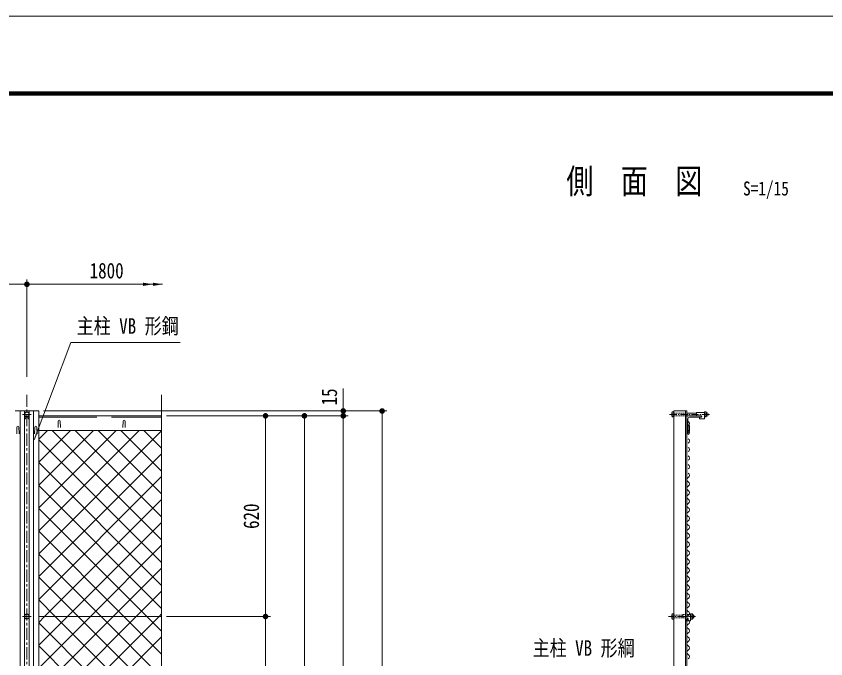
# Model space of a CAD drawing. Units: millimetres, scale not verified. Extents: x -4455 to 4455, y -3150 to 3150.
# Drawn here: x -1349 to 1152, y 1165 to 3150 of the extents above; entities that cross this region are included whole.
import ezdxf
from ezdxf.enums import TextEntityAlignment as Align

# ---------------------------------------------------------------- set-up
doc = ezdxf.new("R2010")
doc.units = ezdxf.units.MM
doc.header["$LTSCALE"] = 30
for name, pattern in [('DASHED', [7.5, 6, -1.5]), ('USER1', [2, 1.25, -0.25, 0.25, -0.25]), ('USER2', [0.1875, 0.125, -0.0625]), ('USER3', [4, 2.5, -0.5, 0.5, -0.5]), ('USER4', [1.125, 0.75, -0.125, 0.125, -0.125])]:
    doc.linetypes.add(name, pattern=pattern)
for name, color, linetype, lineweight in [('0-0_D-STR-TXT', 3, 'Continuous', 13), ('0-1_D-STR2', 2, 'Continuous', 13), ('0-2_D-STR1', 1, 'Continuous', 18), ('0-3_D-STR-DIM', 1, 'Continuous', 13), ('0-4_D-BMK', 2, 'USER4', 13), ('0-5_8部品', 7, 'Continuous', 9), ('0-6_D-STR3', 3, 'Continuous', 13), ('0-A_SUNPOU', 1, 'Continuous', 18), ('0-B_7詳細', 3, 'Continuous', 18), ('0-D_1部材', 7, 'Continuous', 9), ('1-0_D-TTL', 7, 'Continuous', 9)]:
    doc.layers.add(name, color=color, linetype=linetype, lineweight=lineweight)
doc.layers.add('0-8_D-TTL-TXT', color=7, linetype='Continuous')
doc.styles.add('ＭＳ ゴシック', font='')
doc.styles.get('ＭＳ ゴシック').set_extended_font_data('MS Gothic')

# ---------------------------------------------------------------- blocks, each defined once
blk = doc.blocks.new('M1')
at = {"layer": '0-A_SUNPOU'}
blk.add_line((-7.5, 0), (-57.86, 0), dxfattribs=at)
for points in [[(0, 0), (-7.5, 0), (-7.44, 0.94)], [(0, 0), (-7.44, -0.94), (-7.5, 0)], [(0, 0), (-7.44, 0.94), (-7.26, 1.87)], [(0, 0), (-7.26, -1.87), (-7.44, -0.94)], [(0, 0), (-7.26, 1.87), (-6.97, 2.76)], [(0, 0), (-6.97, -2.76), (-7.26, -1.87)], [(0, 0), (-6.97, 2.76), (-6.57, 3.61)], [(0, 0), (-6.57, -3.61), (-6.97, -2.76)], [(0, 0), (-6.57, 3.61), (-6.07, 4.41)], [(0, 0), (-6.07, -4.41), (-6.57, -3.61)], [(0, 0), (-6.07, 4.41), (-5.47, 5.13)], [(0, 0), (-5.47, -5.13), (-6.07, -4.41)], [(0, 0), (-5.47, 5.13), (-4.78, 5.78)], [(0, 0), (-4.78, -5.78), (-5.47, -5.13)], [(0, 0), (-4.78, 5.78), (-4.02, 6.33)], [(0, 0), (-4.02, -6.33), (-4.78, -5.78)], [(0, 0), (-4.02, 6.33), (-3.19, 6.79)], [(0, 0), (-3.19, -6.79), (-4.02, -6.33)], [(0, 0), (-3.19, 6.79), (-2.32, 7.13)], [(0, 0), (-2.32, -7.13), (-3.19, -6.79)], [(0, 0), (-2.32, 7.13), (-1.41, 7.37)], [(0, 0), (-1.41, -7.37), (-2.32, -7.13)], [(0, 0), (-1.41, 7.37), (-0.47, 7.49)], [(0, 0), (-0.47, -7.49), (-1.41, -7.37)], [(0, 0), (-0.47, 7.49), (0.47, 7.49)], [(0, 0), (0.47, -7.49), (-0.47, -7.49)], [(0, 0), (0.47, 7.49), (1.41, 7.37)], [(0, 0), (1.41, 7.37), (2.32, 7.13)], [(0, 0), (2.32, 7.13), (3.19, 6.79)], [(0, 0), (3.19, 6.79), (4.02, 6.33)], [(0, 0), (4.02, 6.33), (4.78, 5.78)], [(0, 0), (4.78, 5.78), (5.47, 5.13)], [(0, 0), (5.47, 5.13), (6.07, 4.41)], [(0, 0), (6.07, 4.41), (6.57, 3.61)], [(0, 0), (6.57, 3.61), (6.97, 2.76)], [(0, 0), (6.97, 2.76), (7.26, 1.87)], [(0, 0), (7.26, 1.87), (7.44, 0.94)], [(0, 0), (7.44, 0.94), (7.5, 0)], [(0, 0), (1.41, -7.37), (0.47, -7.49)], [(0, 0), (2.32, -7.13), (1.41, -7.37)], [(0, 0), (3.19, -6.79), (2.32, -7.13)], [(0, 0), (4.02, -6.33), (3.19, -6.79)], [(0, 0), (4.78, -5.78), (4.02, -6.33)], [(0, 0), (5.47, -5.13), (4.78, -5.78)], [(0, 0), (6.07, -4.41), (5.47, -5.13)], [(0, 0), (6.57, -3.61), (6.07, -4.41)], [(0, 0), (6.97, -2.76), (6.57, -3.61)], [(0, 0), (7.26, -1.87), (6.97, -2.76)], [(0, 0), (7.44, -0.94), (7.26, -1.87)], [(0, 0), (7.5, 0), (7.44, -0.94)]]:
    blk.add_solid(points, dxfattribs=at)

msp = doc.modelspace()

# ---------------------------------------------------------------- linework, layer by layer
at = {"layer": '0-0_D-STR-TXT', "color": 7, "lineweight": 9}
msp.add_lwpolyline([(-842.67, 2141.84), (-1179.49, 2141.84), (-1293.12, 1841.1)], dxfattribs=at)
at = {"layer": '0-0_D-STR-TXT', "color": 7}
msp.add_solid([(-1293.93, 1838.95), (-1287.34, 1873.34), (-1276.13, 1869.1)], dxfattribs=at)
at = {"layer": '0-1_D-STR2'}
for p, q in [((-1352.14, 1930.55), (-1279.14, 1930.55)), ((-1279.14, 1843.12), (-1251.71, 1870.55)), ((-1279.14, 1772.41), (-1181, 1870.55)), ((-1279.14, 1701.7), (-1110.29, 1870.55)), ((-1279.14, 1630.99), (-1039.58, 1870.55)), ((-1279.14, 1560.28), (-968.87, 1870.55)), ((-1279.14, 1489.57), (-899.48, 1869.23)), ((-899.48, 1532.76), (-1237.27, 1870.55)), ((-899.48, 1603.47), (-1166.56, 1870.55)), ((-899.48, 1674.18), (-1095.85, 1870.55)), ((-899.48, 1744.89), (-1025.14, 1870.55)), ((-899.48, 1815.6), (-954.43, 1870.55)), ((-899.48, 1462.05), (-1279.14, 1841.7)), ((-1279.14, 1418.86), (-899.48, 1798.52)), ((-899.48, 1391.34), (-1279.14, 1770.99)), ((-1279.14, 1348.15), (-899.48, 1727.81)), ((-899.48, 1320.63), (-1279.14, 1700.28)), ((-1261.02, 1295.55), (-899.48, 1657.1)), ((-945.11, 1295.55), (-1279.14, 1629.57)), ((-1190.31, 1295.55), (-899.48, 1586.38)), ((-1015.83, 1295.55), (-1279.14, 1558.86)), ((-1119.6, 1295.55), (-899.48, 1515.67)), ((-1086.54, 1295.55), (-1279.14, 1488.15)), ((-1048.89, 1295.55), (-899.48, 1444.96)), ((-1157.25, 1295.55), (-1279.14, 1417.44)), ((-978.18, 1295.55), (-899.48, 1374.25)), ((-1227.96, 1295.55), (-1279.14, 1346.73)), ((-907.47, 1295.55), (-899.48, 1303.54)), ((-1279.14, 1277.44), (-1261.02, 1295.55)), ((-1279.14, 1206.73), (-1190.31, 1295.55)), ((-1279.14, 1136.01), (-1119.6, 1295.55)), ((-1279.14, 1065.3), (-1048.89, 1295.55)), ((-1279.14, 994.59), (-978.18, 1295.55)), ((-1279.14, 923.88), (-907.47, 1295.55)), ((-899.48, 896.36), (-1279.14, 1276.02)), ((-899.48, 967.07), (-1227.96, 1295.55)), ((-899.48, 1037.78), (-1157.25, 1295.55)), ((-899.48, 1108.49), (-1086.54, 1295.55)), ((-899.48, 1179.2), (-1015.83, 1295.55)), ((-899.48, 1249.92), (-945.11, 1295.55)), ((-1279.14, 853.17), (-899.48, 1232.83)), ((-899.48, 825.65), (-1279.14, 1205.31))]:
    msp.add_line(p, q, dxfattribs=at)
at = {"layer": '0-1_D-STR2', "color": 7, "lineweight": 9}
msp.add_line((-1279.14, 1295.55), (-899.48, 1295.55), dxfattribs=at)
at = {"layer": '0-1_D-STR2'}
for centre, start, end in [((722.56, 1891.59), 298.07249, 61.92751), ((722.56, 1864.92), 298.07249, 61.92751), ((722.56, 1838.25), 298.07249, 61.92751), ((722.56, 1811.59), 298.07249, 61.92751), ((722.56, 1784.92), 298.07249, 61.92751), ((722.56, 1758.25), 298.07249, 61.92751), ((722.56, 1731.59), 298.07249, 61.92751), ((729.67, 1718.25), 118.07249, 241.92751), ((722.56, 1704.92), 298.07249, 61.92751), ((729.67, 1691.59), 118.07249, 241.92751), ((722.56, 1678.25), 298.07249, 61.92751), ((729.67, 1664.92), 118.07249, 241.92751), ((722.56, 1651.59), 298.07249, 61.92751), ((729.67, 1638.25), 118.07249, 241.92751), ((722.56, 1624.92), 298.07249, 61.92751), ((729.67, 1611.59), 118.07249, 241.92751), ((722.56, 1598.25), 298.07249, 61.92751), ((729.67, 1584.92), 118.07249, 241.92751), ((722.56, 1571.59), 298.07249, 61.92751), ((729.67, 1558.25), 118.07249, 241.92751), ((722.56, 1544.92), 298.07249, 61.92751), ((729.67, 1531.59), 118.07249, 241.92751), ((729.67, 1504.92), 118.07249, 241.92751), ((722.56, 1518.25), 298.07249, 61.92751), ((729.67, 1478.25), 118.07249, 241.92751), ((722.56, 1491.59), 298.07249, 61.92751), ((729.67, 1451.59), 118.07249, 241.92751), ((722.56, 1464.92), 298.07249, 61.92751), ((729.67, 1424.92), 118.07249, 241.92751), ((722.56, 1438.25), 298.07249, 61.92751), ((729.67, 1398.25), 118.07249, 241.92751), ((722.56, 1411.59), 298.07249, 61.92751), ((729.67, 1371.59), 118.07249, 241.92751), ((722.56, 1384.92), 298.07249, 61.92751), ((729.67, 1344.92), 118.07249, 241.92751), ((722.56, 1358.25), 298.07249, 61.92751), ((722.56, 1331.59), 298.07249, 61.92751), ((729.67, 1318.25), 118.07249, 241.92751), ((722.56, 1304.92), 298.07249, 61.92751), ((729.67, 1291.59), 118.07249, 241.92751), ((722.56, 1278.25), 298.07249, 61.92751), ((729.67, 1264.92), 118.07249, 241.92751), ((722.56, 1251.59), 298.07249, 61.92751), ((729.67, 1238.25), 118.07249, 241.92751), ((722.56, 1224.92), 298.07249, 61.92751), ((729.67, 1211.59), 118.07249, 241.92751), ((722.56, 1198.25), 298.07249, 61.92751), ((729.67, 1184.92), 118.07249, 241.92751), ((722.56, 1171.59), 298.07249, 61.92751)]:
    msp.add_arc(centre, 7.56, start, end, dxfattribs=at)
at = {"layer": '0-2_D-STR1'}
for p, q in [((-1336.12, 1930.55), (-1336.13, -889.45)), ((-1322.64, 1930.55), (-1322.64, -889.45)), ((-1308.64, 1930.55), (-1308.64, -889.45)), ((-1295.14, 1930.55), (-1295.14, -889.45)), ((-1279.14, 1930.55), (-1279.14, -889.45)), ((681.91, 1930.55), (681.91, -889.45)), ((681.91, 1930.55), (721.91, 1930.55)), ((718.41, 1930.55), (718.41, -889.45)), ((721.91, 1930.55), (721.91, -889.45)), ((-1279.14, 1915.55), (-899.48, 1915.55)), ((721.91, 1870.55), (721.91, 1910.55)), ((725.91, 1872.55), (725.91, 1906.55)), ((729.41, 1915.55), (759.41, 1915.55)), ((730.91, 1911.55), (764.91, 1911.55)), ((766.91, 1915.55), (766.91, 1913.55)), ((-1347.15, 1860.4), (-1346.4, 1880.9)), ((-1339.65, 1860.4), (-1340.4, 1880.9)), ((-1291.62, 1860.4), (-1290.87, 1880.9)), ((-1284.12, 1860.4), (-1284.87, 1880.9)), ((-1219.39, 1879.05), (-1218.64, 1899.55)), ((-1211.89, 1879.05), (-1212.64, 1899.55)), ((-1019.39, 1879.05), (-1018.64, 1899.55)), ((-1011.89, 1879.05), (-1012.64, 1899.55)), ((726.65, 1884.6), (726.65, 1870.76)), ((730.65, 1884.6), (726.65, 1884.6)), ((730.65, 1884.6), (730.65, 1869.52)), ((-1279.14, 1870.55), (-899.48, 1870.55)), ((721.91, 1865.04), (726.65, 1870.76)), ((721.91, 1870.55), (723.91, 1870.55)), ((721.97, 1859.03), (730.65, 1869.52))]:
    msp.add_line(p, q, dxfattribs=at)
at = {"layer": '0-2_D-STR1', "linetype": 'DASHED'}
msp.add_line((-1279.14, 1911.55), (-899.48, 1911.55), dxfattribs=at)
at = {"layer": '0-2_D-STR1'}
for centre, radius, start, end in [((-1215.64, 1899.55), 3, 0, 180), ((-1015.64, 1899.55), 3, 0, 180), ((726.91, 1910.55), 5, 90, 180), ((730.91, 1906.55), 5, 90, 180), ((764.91, 1913.55), 2, 270, 0), ((-1343.4, 1880.9), 3, 0, 180), ((-1287.87, 1880.9), 3, 0, 180), ((723.91, 1872.55), 2, 270, 0)]:
    msp.add_arc(centre, radius, start, end, dxfattribs=at)
at = {"layer": '0-3_D-STR-DIM', "lineweight": 18}
for p, q in [((-1315.64, 2035.71), (-1315.64, 2336.97)), ((-338.63, 1965.05), (-338.63, 1999.55)), ((-1264.14, 1930.55), (-323.63, 1930.55)), ((-1264.14, 1930.55), (-203.63, 1930.55)), ((-338.63, 1915.55), (-338.63, 1930.55)), ((-884.48, 1915.55), (-443.63, 1915.55)), ((-884.48, 1915.55), (-323.63, 1915.55)), ((-884.48, 1915.55), (-323.63, 1915.55)), ((-884.48, 1915.55), (-563.63, 1915.55)), ((-578.63, 1330.05), (-578.63, 1881.05)), ((-458.63, -519.95), (-458.63, 1881.05)), ((-338.63, 1881.05), (-338.63, 1846.55)), ((-338.63, 1881.05), (-338.63, -549.95)), ((-218.63, 1896.05), (-218.63, -854.95)), ((-884.48, 1295.55), (-563.63, 1295.55)), ((-884.48, 1295.55), (-563.63, 1295.55)), ((-578.63, 715.05), (-578.63, 1261.05))]:
    msp.add_line(p, q, dxfattribs=at)
at = {"layer": '0-3_D-STR-DIM'}
for p, q in [((-1311.22, 2321.97), (-924.29, 2321.97)), ((-982.84, 2321.97), (-928.21, 2321.97)), ((-916.25, 2321.97), (-958.09, 2321.97)), ((-951.3, 2321.97), (-896.67, 2321.97))]:
    msp.add_line(p, q, dxfattribs=at)
at = {"layer": '0-3_D-STR-DIM', "color": 4}
msp.add_line((-899.48, 1980.65), (-899.48, 613.12), dxfattribs=at)
at = {"layer": '0-3_D-STR-DIM'}
for points in [[(-956.67, 2326.97), (-956.67, 2316.97), (-926.67, 2321.97)], [(-926.67, 2326.97), (-926.67, 2316.97), (-896.67, 2321.97)]]:
    msp.add_solid(points, dxfattribs=at)
at = {"layer": '0-4_D-BMK', "linetype": 'USER1'}
msp.add_line((-1315.64, 1980.65), (-1315.64, -912.29), dxfattribs=at)
at = {"layer": '0-4_D-BMK', "linetype": 'USER3'}
msp.add_line((-1329.08, 1920), (-1302.19, 1920), dxfattribs=at)
at = {"layer": '0-4_D-BMK'}
for p, q in [((792.61, 1920), (667.16, 1920)), ((749.53, 1295.55), (666.04, 1295.55))]:
    msp.add_line(p, q, dxfattribs=at)
at = {"layer": '0-5_8部品', "color": 1, "linetype": 'USER1', "lineweight": 18}
msp.add_line((-1329.08, 1295.55), (-1302.19, 1295.55), dxfattribs=at)
at = {"layer": '0-5_8部品', "color": 3, "lineweight": 18}
msp.add_lwpolyline([(-1307.8, 1295.55), (-1311.72, 1288.76), (-1319.56, 1288.76), (-1323.48, 1295.55), (-1319.56, 1302.34), (-1311.72, 1302.34)], close=True, dxfattribs=at)
msp.add_circle((-1315.64, 1295.55), 6.8, dxfattribs=at)
at = {"layer": '0-6_D-STR3'}
for p, q in [((675.51, 1925.92), (676.62, 1927.84)), ((675.51, 1925.92), (675.51, 1914.08)), ((676.62, 1927.84), (681.91, 1927.84)), ((681.91, 1927.84), (681.91, 1912.16)), ((751.72, 1926.32), (776.72, 1926.32)), ((751.72, 1926.32), (751.72, 1915.82)), ((776.72, 1912.16), (776.72, 1927.84)), ((776.72, 1926.32), (776.72, 1906.32)), ((783.12, 1914.08), (783.12, 1925.92)), ((676.2, 1924), (681.91, 1924)), ((676.2, 1916), (681.91, 1916)), ((717.01, 1916), (751.72, 1916)), ((721.91, 1924), (751.77, 1924)), ((751.72, 1915.82), (766.47, 1915.82)), ((761.72, 1911.32), (766.47, 1911.32)), ((761.72, 1911.32), (761.72, 1906.32)), ((761.72, 1906.32), (776.72, 1906.32)), ((782.44, 1924), (776.72, 1924)), ((782.44, 1916), (776.72, 1916)), ((782.01, 1912.16), (776.72, 1912.16)), ((783.12, 1914.08), (782.01, 1912.16)), ((675.51, 1301.47), (676.62, 1303.39)), ((675.51, 1289.63), (675.51, 1301.47)), ((676.62, 1303.39), (681.91, 1303.39)), ((681.91, 1287.71), (681.91, 1303.39)), ((721.91, 1301.87), (733.98, 1301.87)), ((733.98, 1287.71), (733.98, 1303.39)), ((733.98, 1301.87), (733.98, 1281.87)), ((740.38, 1289.63), (740.38, 1301.47)), ((675.51, 1289.63), (676.62, 1287.71)), ((676.2, 1299.55), (681.91, 1299.55)), ((676.2, 1291.55), (681.91, 1291.55)), ((676.62, 1287.71), (681.91, 1287.71)), ((719.78, 1286.87), (723.73, 1286.87)), ((719.78, 1281.87), (733.98, 1281.87)), ((721.91, 1291.37), (723.73, 1291.37)), ((739.7, 1299.55), (733.98, 1299.55)), ((739.7, 1291.55), (733.98, 1291.55)), ((739.27, 1287.71), (733.98, 1287.71)), ((740.38, 1289.63), (739.27, 1287.71)), ((740.38, 1299.55), (743.94, 1299.55)), ((740.38, 1291.55), (743.94, 1291.55)), ((743.94, 1291.55), (743.94, 1299.55))]:
    msp.add_line(p, q, dxfattribs=at)
at = {"layer": '0-6_D-STR3', "color": 1, "linetype": 'USER2'}
for p, q in [((-1321.89, 1917.25), (-1321.89, 1906.32)), ((-1321.07, 1915.82), (-1321.89, 1915.82)), ((-1319.89, 1911.32), (-1321.89, 1911.32)), ((-1319.89, 1911.55), (-1311.39, 1911.55)), ((-1311.39, 1913.78), (-1311.39, 1906.32)), ((-1311.39, 1911.32), (-1309.39, 1911.32)), ((-1311.39, 1906.32), (-1309.39, 1906.32)), ((-1310.22, 1915.82), (-1309.39, 1915.82)), ((-1309.39, 1917.25), (-1309.39, 1906.32)), ((681.91, 1924), (721.91, 1924)), ((681.91, 1916), (721.91, 1916)), ((709.78, 1301.87), (709.78, 1291.37)), ((709.78, 1301.87), (721.91, 1301.87)), ((681.91, 1299.55), (709.78, 1299.55)), ((681.91, 1291.55), (709.78, 1291.55)), ((709.78, 1291.37), (721.91, 1291.37)), ((719.78, 1286.87), (719.78, 1281.87))]:
    msp.add_line(p, q, dxfattribs=at)
at = {"layer": '0-6_D-STR3', "color": 1}
for p, q in [((740.38, 1298.75), (744.34, 1298.75)), ((740.38, 1292.35), (744.34, 1292.35))]:
    msp.add_line(p, q, dxfattribs=at)
at = {"layer": '0-6_D-STR3'}
msp.add_lwpolyline([(-1307.8, 1920), (-1311.72, 1926.79), (-1319.56, 1926.79), (-1323.48, 1920), (-1319.56, 1913.21), (-1311.72, 1913.21)], close=True, dxfattribs=at)
for points in [[(783.12, 1925.92), (782.01, 1927.84), (776.72, 1927.84)], [(675.51, 1914.08), (676.62, 1912.16), (681.91, 1912.16)], [(740.38, 1301.47), (739.27, 1303.39), (733.98, 1303.39)]]:
    msp.add_lwpolyline(points, dxfattribs=at)
at = {"layer": '0-6_D-STR3', "color": 1, "linetype": 'USER2'}
msp.add_lwpolyline([(-1319.89, 1913.78), (-1319.89, 1906.32), (-1321.89, 1906.32)], dxfattribs=at)
at = {"layer": '0-6_D-STR3'}
msp.add_circle((-1315.64, 1920), 6.8, dxfattribs=at)
for centre, radius, start, end in [((678.54, 1925.92), 3.03, 180, 219.3382), ((780.09, 1925.92), 3.03, 320.6618, 0), ((782.34, 1920), 5.97, 277.58062, 82.41938), ((687.51, 1920), 12, 160.52878, 199.47122), ((678.54, 1914.08), 3.03, 140.6618, 180), ((766.47, 1913.57), 2.25, 270, 90), ((771.12, 1920), 12, 340.52878, 19.47122), ((780.09, 1914.08), 3.03, 0, 39.3382), ((678.54, 1301.47), 3.03, 180, 219.3382), ((737.35, 1301.47), 3.03, 320.6618, 0), ((687.51, 1295.55), 12, 160.52878, 199.47122), ((678.54, 1289.63), 3.03, 140.6618, 180), ((723.73, 1289.12), 2.25, 270, 90), ((728.38, 1295.55), 12, 340.52878, 19.47122), ((737.35, 1289.63), 3.03, 0, 39.3382), ((737.01, 1295.55), 8, 330, 30)]:
    msp.add_arc(centre, radius, start, end, dxfattribs=at)
at = {"layer": '0-B_7詳細', "color": 7, "lineweight": 9}
msp.add_line((721.91, 1286.87), (721.91, 1281.87), dxfattribs=at)
at = {"layer": '0-D_1部材'}
msp.add_line((726.91, 1915.55), (766.91, 1915.55), dxfattribs=at)
at = {"layer": '1-0_D-TTL', "color": 2, "lineweight": 18}
msp.add_lwpolyline([(-4454.62, 3150.24), (4455.08, 3150.24), (4455.08, -3150.19), (-4454.62, -3150.19)], close=True, dxfattribs=at)
at = {"layer": '1-0_D-TTL'}
for points in [[(-4168.24, 2916.89), (4168.69, 2916.89), (4168.69, -2916.84), (-4168.24, -2916.84)], [(-4165.59, 2914.24), (4166.04, 2914.24), (4166.04, -2914.19), (-4165.59, -2914.19)], [(-4162.93, 2911.59), (4163.39, 2911.59), (4163.39, -2911.54), (-4162.93, -2911.54)], [(-4160.28, 2908.94), (4160.74, 2908.94), (4160.74, -2908.88), (-4160.28, -2908.88)], [(-4157.63, 2906.28), (4158.09, 2906.28), (4158.09, -2906.23), (-4157.63, -2906.23)]]:
    msp.add_lwpolyline(points, close=True, dxfattribs=at)

# ---------------------------------------------------------------- block references
at = {"layer": '0-3_D-STR-DIM', "xscale": 1.15, "yscale": 1.15}
msp.add_blockref('M1', (-1315.64, 2321.97), dxfattribs=at)
for p, rotation in [((-338.63, 1930.55), 270), ((-218.63, 1930.55), 90), ((-578.63, 1915.55), 90), ((-458.63, 1915.55), 90), ((-338.63, 1915.55), 90), ((-338.63, 1915.55), 90), ((-578.63, 1295.55), 270), ((-578.63, 1295.55), 90)]:
    msp.add_blockref('M1', p, dxfattribs=dict(at, rotation=rotation))

# ---------------------------------------------------------------- texts
at = {"layer": '0-0_D-STR-TXT', "style": 'ＭＳ ゴシック', "width": 0.8}
for s, p in [('主柱 VB 形鋼', (-1161.88, 2154.56)), ('主柱 VB 形綱', (246.05, 1159.72))]:
    msp.add_text(s, height=48.17, dxfattribs=at).set_placement(p, align=Align.BOTTOM_LEFT)
at = {"layer": '0-3_D-STR-DIM', "color": 3, "style": 'ＭＳ ゴシック', "width": 0.8}
msp.add_text('1800', height=48.17, dxfattribs=at).set_placement((-1121.74, 2325.63), align=Align.BOTTOM_LEFT)
for s, p in [('15', (-343.51, 1947.72)), ('620', (-584.38, 1566.15))]:
    msp.add_text(s, height=48.17, rotation=90, dxfattribs=at).set_placement(p, align=Align.BOTTOM_LEFT)
at = {"layer": '0-8_D-TTL-TXT', "style": 'ＭＳ ゴシック', "width": 0.8}
msp.add_text('側\u3000面\u3000図', height=76.98, dxfattribs=at).set_placement((350.29, 2578.94), align=Align.BOTTOM_LEFT)
at = {"layer": '0-8_D-TTL-TXT', "color": 3, "style": 'ＭＳ ゴシック', "width": 0.8}
msp.add_text('S=1/15', height=43.33, dxfattribs=at).set_placement((895.89, 2583.32), align=Align.BOTTOM_LEFT)

doc.saveas('drawing.dxf')
